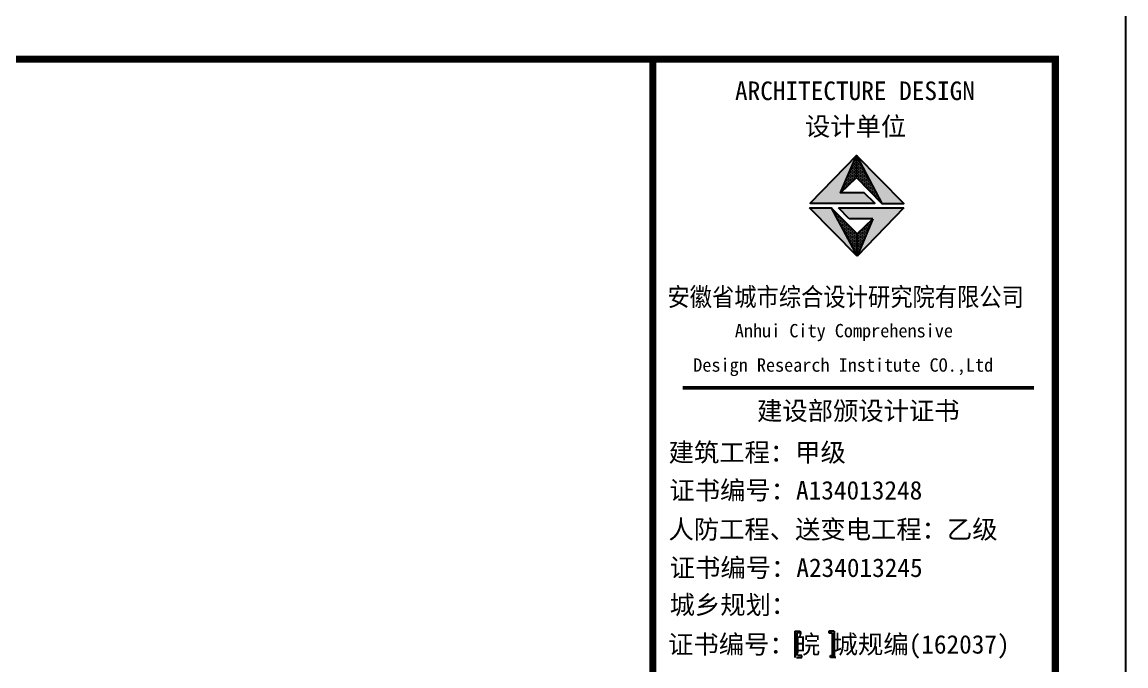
# Model space of a CAD drawing. Extents: x 1036631 to 1215829, y 514619 to 909419.
# Drawn here: x 1190812 to 1215829, y 633663 to 648259 of the extents above; entities that cross this region are included whole.
import ezdxf

# ---------------------------------------------------------------- set-up
doc = ezdxf.new("R2010")
doc.units = 0
doc.header["$LTSCALE"] = 1000
doc.header["$MEASUREMENT"] = 0
for name, color, linetype in [('A_DE_DETAIL_3', 144, 'Continuous'), ('PUB_TEXT', 7, 'Continuous'), ('PUB_TITLE', 4, 'Continuous'), ('图框', 7, 'Continuous')]:
    doc.layers.add(name, color=color, linetype=linetype)
doc.styles.add('黑体', font='simhei.ttf')

msp = doc.modelspace()

# ---------------------------------------------------------------- hatches: boundary and pattern name
for points in [[(1209359, 644388), (1209724, 645233), (1208673, 644154), (1210136, 644154), (1209893, 644388)], [(1210297, 644149), (1210792, 644149), (1209724, 645233)]]:
    msp.add_hatch(color=1).paths.add_polyline_path(points)
at = {"layer": 'A_DE_DETAIL_3'}
for points in [[(1209147, 644045), (1208661, 644045), (1209738, 642952)], [(1209314, 644048), (1209553, 643798), (1210094, 643798), (1209738, 642952), (1210793, 644048)]]:
    msp.add_hatch(color=1, dxfattribs=at).paths.add_polyline_path(points)
at = {"layer": 'PUB_TEXT'}
h = msp.add_hatch(dxfattribs=at)
h.set_pattern_fill('DOTS', color=256, scale=480.000003, style=0)
h.set_pattern_definition([(0, (-2437256.924, 2022912.764), (15.00000008, 30.00000016), [0, -30.00000016])])
h.paths.add_polyline_path([(1209738, 642952), (1209738, 643456), (1209147, 644045)])
h.paths.add_polyline_path([(1210094, 643798), (1209738, 643456), (1209738, 642952)])
h.paths.add_polyline_path([(1209724, 645233), (1209724, 644736), (1210297, 644149)])
h.paths.add_polyline_path([(1209724, 644736), (1209724, 645233), (1209359, 644388)])
at = {"layer": '图框'}
for points in [[(1208367, 634410), (1208450, 634410), (1208450, 634451), (1208412, 634451), (1208323, 634451), (1208323, 633855), (1208412, 633855), (1208450, 633855), (1208450, 633896), (1208367, 633896)], [(1209175, 633896), (1209093, 633896), (1209093, 633855), (1209131, 633855), (1209220, 633855), (1209220, 634451), (1209131, 634451), (1209093, 634451), (1209093, 634410), (1209175, 634410)]]:
    msp.add_hatch(color=4, dxfattribs=at).paths.add_polyline_path(points)

# ---------------------------------------------------------------- linework, layer by layer
for p, q in [((1209359, 644388), (1209724, 645233)), ((1209724, 645233), (1210297, 644149)), ((1209738, 642952), (1208661, 644045)), ((1208661, 644045), (1209147, 644045)), ((1208661, 644045), (1209147, 644045)), ((1209738, 643456), (1209147, 644045)), ((1209314, 644048), (1210793, 644048)), ((1209553, 643798), (1209314, 644048)), ((1210793, 644048), (1209738, 642952)), ((1210094, 643798), (1209553, 643798)), ((1209738, 643456), (1210094, 643798)), ((1210094, 643798), (1209738, 642952)), ((1209738, 642952), (1209738, 643456)), ((1209738, 642952), (1209738, 643456))]:
    msp.add_line(p, q)
for points in [[(1209893, 644388), (1209359, 644388), (1209724, 644736), (1210297, 644149), (1210792, 644149), (1209724, 645233), (1208673, 644154), (1210136, 644154), (1209893, 644388)], [(1209724, 645233), (1209724, 644736)]]:
    msp.add_lwpolyline(points)
at = {"layer": 'A_DE_DETAIL_3', "color": 1}
for p, q in [((1209738, 642952), (1208661, 644045)), ((1209147, 644045), (1209738, 642952))]:
    msp.add_line(p, q, dxfattribs=at)
at = {"layer": 'PUB_TITLE'}
msp.add_lwpolyline([(1096949, 581819), (1215829, 581819), (1215829, 649019), (1096949, 649019)], close=True, dxfattribs=at)
at = {"layer": 'PUB_TITLE', "const_width": 160}
msp.add_lwpolyline([(1100949, 583419), (1214229, 583419), (1214229, 647419), (1100949, 647419)], close=True, dxfattribs=at)
at = {"layer": '图框', "color": 4}
for p, q in [((1205109, 647419), (1205109, 583419)), ((1208323, 634451), (1208412, 634451)), ((1208323, 634451), (1208323, 633855)), ((1208412, 634451), (1208450, 634451)), ((1208450, 634451), (1208450, 634410)), ((1209131, 634451), (1209093, 634451)), ((1209093, 634451), (1209093, 634410)), ((1209220, 634451), (1209131, 634451)), ((1209220, 634451), (1209220, 633855)), ((1208450, 634410), (1208367, 634410)), ((1208367, 634410), (1208367, 633896)), ((1209093, 634410), (1209175, 634410)), ((1209175, 634410), (1209175, 633896)), ((1208360, 633855), (1208448, 633855)), ((1208486, 633896), (1208404, 633896)), ((1208448, 633855), (1208486, 633855)), ((1208486, 633855), (1208486, 633896)), ((1209130, 633855), (1209130, 633896)), ((1209130, 633896), (1209212, 633896)), ((1209168, 633855), (1209130, 633855)), ((1209256, 633855), (1209168, 633855))]:
    msp.add_line(p, q, dxfattribs=at)
for points, const_width in [([(1205109, 647419), (1205109, 583419)], 158), ([(1205780, 639969), (1213748, 639969)], 79.7)]:
    msp.add_lwpolyline(points, dxfattribs=dict(at, const_width=const_width))
at = {"layer": '图框', "color": 4, "const_width": 158}
msp.add_lwpolyline([(1205109, 647419), (1214229, 647419), (1214229, 583419), (1205109, 583419)], close=True, dxfattribs=at)

# ---------------------------------------------------------------- texts
at = {"layer": '图框', "color": 4, "style": '黑体'}
for s, height, p in [('ARCHITECTURE DESIGN', 420.71, (1206969, 646491)), ('设计单位', 420.7, (1208555, 645685)), ('Anhui City Comprehensive ', 302.78, (1206965, 641112)), (' Design Research Institute CO.,Ltd', 302.78, (1205817, 640333)), ('建设部颁设计证书', 420.7, (1207469, 639235)), (' 建筑工程：甲级', 420.7, (1205179, 638293)), ('证书编号：A134013248', 420.71, (1205483, 637435)), ('人防工程、送变电工程：乙级', 420.71, (1205461, 636549)), ('证书编号：A234013245', 420.71, (1205491, 635679)), ('城乡规划：', 420.7, (1205488, 634838)), ('证书编号：皖 城规编(162037)', 420.71, (1205454, 633942))]:
    msp.add_text(s, height=height, dxfattribs=at).set_placement(p)
at = {"layer": '图框', "color": 4, "style": '黑体', "width": 0.88}
msp.add_text('安徽省城市综合设计研究院有限公司', height=420.71, dxfattribs=at).set_placement((1205438, 641819))

doc.saveas('drawing.dxf')
